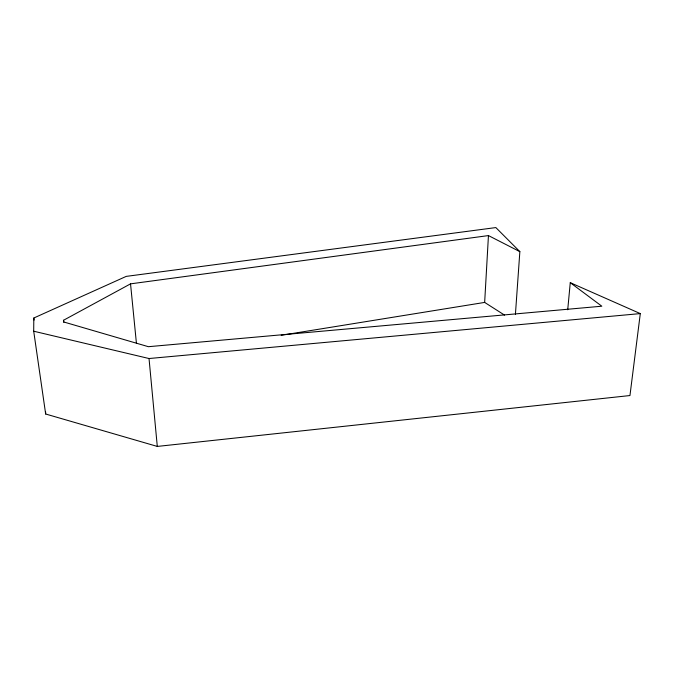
<?xml version="1.0" encoding="UTF-8"?>
<svg xmlns="http://www.w3.org/2000/svg" width="674" height="674" viewBox="0 0 674 674"><rect width="100%" height="100%" fill="white"/><g stroke="black" fill="none" stroke-linecap="round" stroke-linejoin="round"><path stroke-width="1.01" d="M567.719 309.779L570.263 282.676L640.3 313.595L629.954 395.545L157.295 446.424L45.664 414.013L33.7 331.212L33.81 318.018L126.232 276.382L495.853 227.576L519.856 251.638L515.416 314.379M504.523 315.087L484.657 302.415L488.448 235.58L130.537 283.855L63.541 320.251L63.668 321.953L148.406 346.697L601.823 306.207L570.263 282.676M281.184 335.323L484.657 302.415M33.7 331.212L149.03 358.526L640.3 313.595M488.448 235.58L519.856 251.638M33.81 318.018L34.104 320.083M63.541 320.251L63.811 322.324M130.537 283.855L136.392 342.948M149.03 358.526L157.295 446.424M45.63 411.94L45.664 414.013"/></g></svg>
